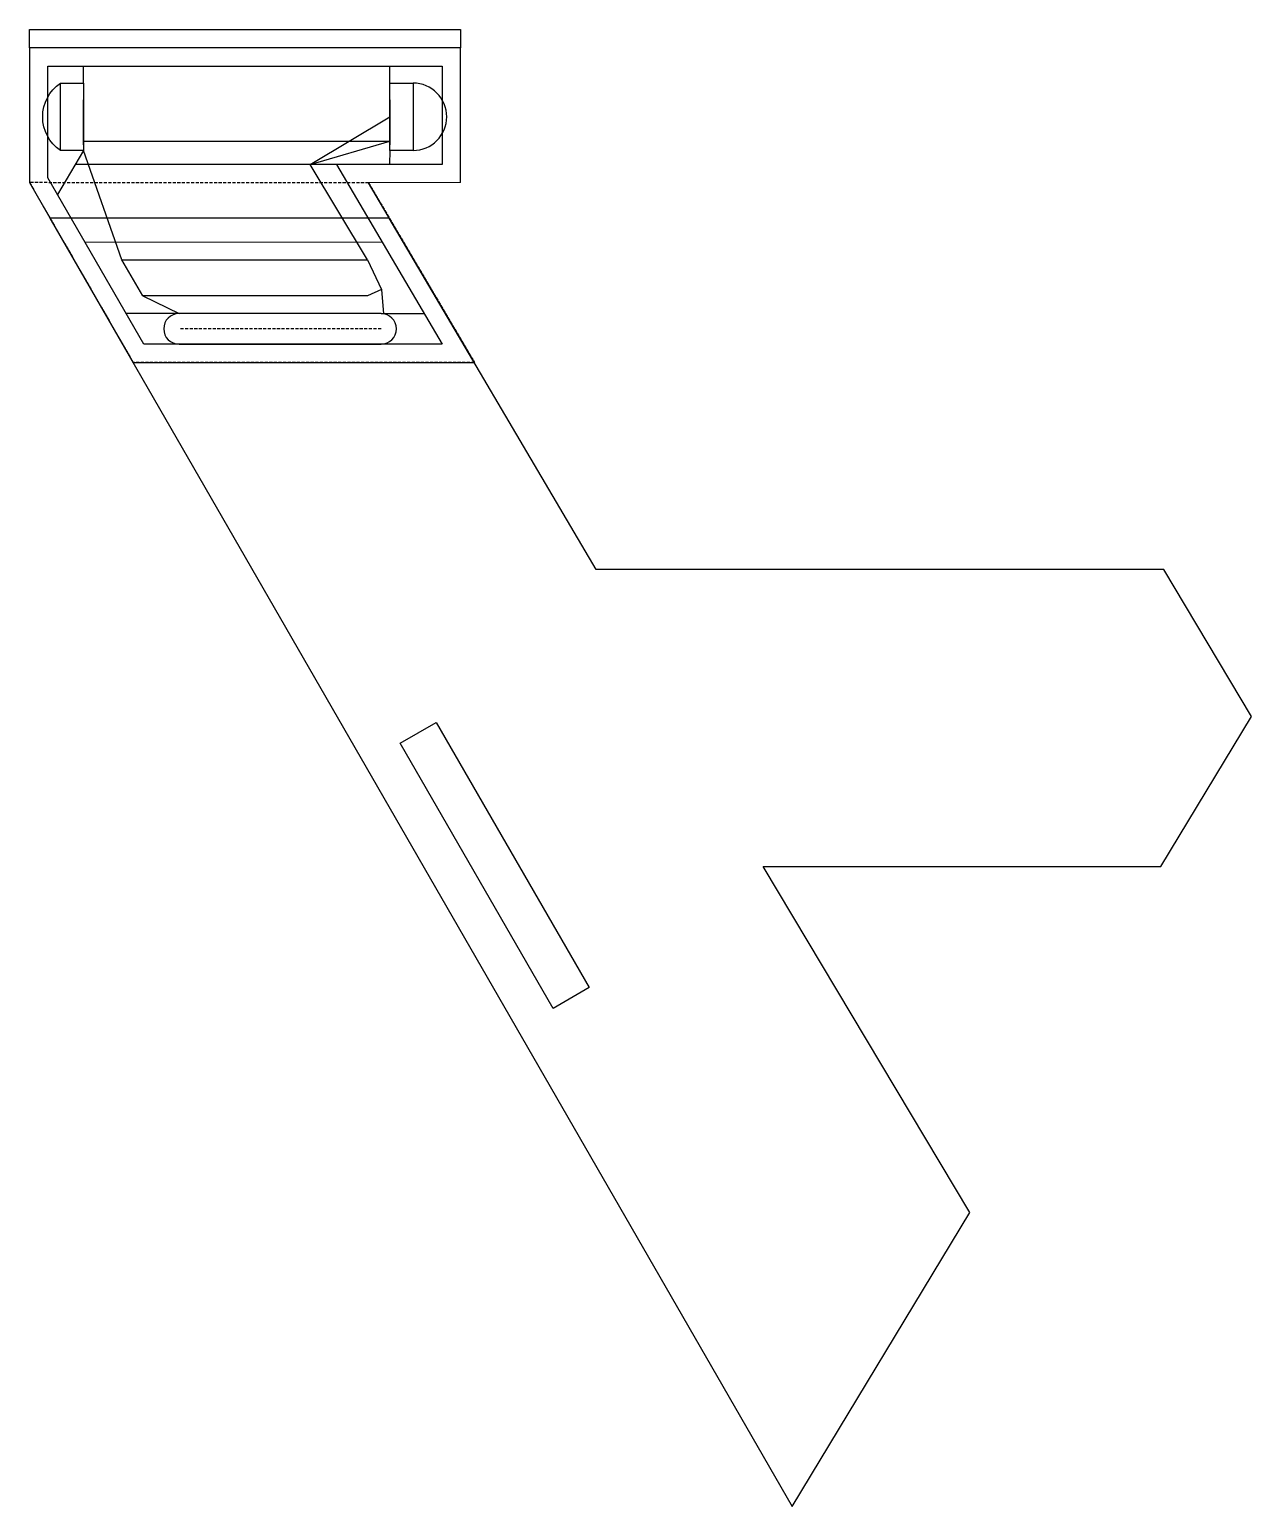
# Model space of a CAD drawing. Header units: millimetres. Extents: x 50 to 250, y -129 to 112.
import ezdxf

# ---------------------------------------------------------------- set-up
doc = ezdxf.new("R2010")
doc.units = ezdxf.units.MM
doc.linetypes.add('DASHED', pattern=[0.75, 0.5, -0.25])
doc.layers.get('0').update_dxf_attribs({"linetype": 'CONTINUOUS'})

msp = doc.modelspace()

# ---------------------------------------------------------------- linework, layer by layer
for p, q in [((50.44, 109.18), (50.44, 87.18)), ((120.82, 87.18), (120.82, 109.18)), ((59.27, 103.43), (59.27, 106.18)), ((109.27, 103.43), (109.27, 106.18)), ((55.47, 92.43), (55.47, 103.43)), ((59.27, 93.33), (59.27, 100.72)), ((109.27, 100.72), (109.27, 93.33)), ((96.29, 90.14), (109.27, 97.93)), ((59.27, 92.43), (55.01, 85.25)), ((59.27, 93.93), (109.27, 93.93)), ((65.53, 74.6), (59.27, 92.43)), ((96.29, 90.14), (109.27, 93.93)), ((109.27, 92.43), (109.2, 90.15)), ((100.58, 90.12), (57.92, 90.16)), ((105.65, 74.6), (96.29, 90.14)), ((50.44, 87.18), (67.37, 57.8)), ((120.82, 87.18), (105.82, 87.14)), ((123.1, 57.8), (105.82, 87.14)), ((59.46, 77.53), (108.02, 77.48)), ((68.93, 68.7), (74.85, 65.8)), ((107.9, 69.72), (108.26, 65.77)), ((74.85, 65.8), (66.22, 65.8)), ((107.85, 65.8), (114.91, 65.8)), ((67.37, 57.8), (123.1, 57.8))]:
    msp.add_line(p, q)
at = {"linetype": 'DASHED'}
for p, q in [((50.44, 87.18), (67.37, 57.8)), ((105.82, 87.14), (50.44, 87.18)), ((105.82, 87.14), (123.1, 57.8)), ((107.85, 63.3), (74.85, 63.3)), ((123.1, 57.8), (67.37, 57.8))]:
    msp.add_line(p, q, dxfattribs=at)
for points in [[(120.82, 109.18), (50.44, 109.18), (50.44, 112.18), (120.82, 112.18)], [(117.85, 60.8), (69.1, 60.8), (53.44, 87.99), (53.44, 106.18), (117.82, 106.18), (117.82, 90.17), (100.58, 90.12)], [(113.07, 92.43), (109.27, 92.43), (109.27, 103.43), (113.07, 103.43)], [(143, 24), (109.19, 81.4), (53.77, 81.4), (175, -129), (204, -81), (170.27, -24.49), (235.2, -24.49), (250, 0), (235.67, 24)], [(65.53, 74.6), (105.65, 74.6), (107.9, 69.72), (105.65, 68.68), (68.93, 68.7)], [(116.86, -0.97), (141.86, -44.27), (135.98, -47.66), (110.98, -4.36)]]:
    msp.add_lwpolyline(points, close=True)
for points in [[(59.27, 92.43), (55.47, 92.43, -0.524556), (55.47, 103.43), (59.27, 103.43)], [(107.85, 65.8), (74.85, 65.8, 1), (74.85, 60.8), (107.85, 60.8, 1)]]:
    msp.add_lwpolyline(points, format="xyb", close=True)
msp.add_arc((113.07, 97.93), 5.5, -90, 90)

doc.saveas('drawing.dxf')
